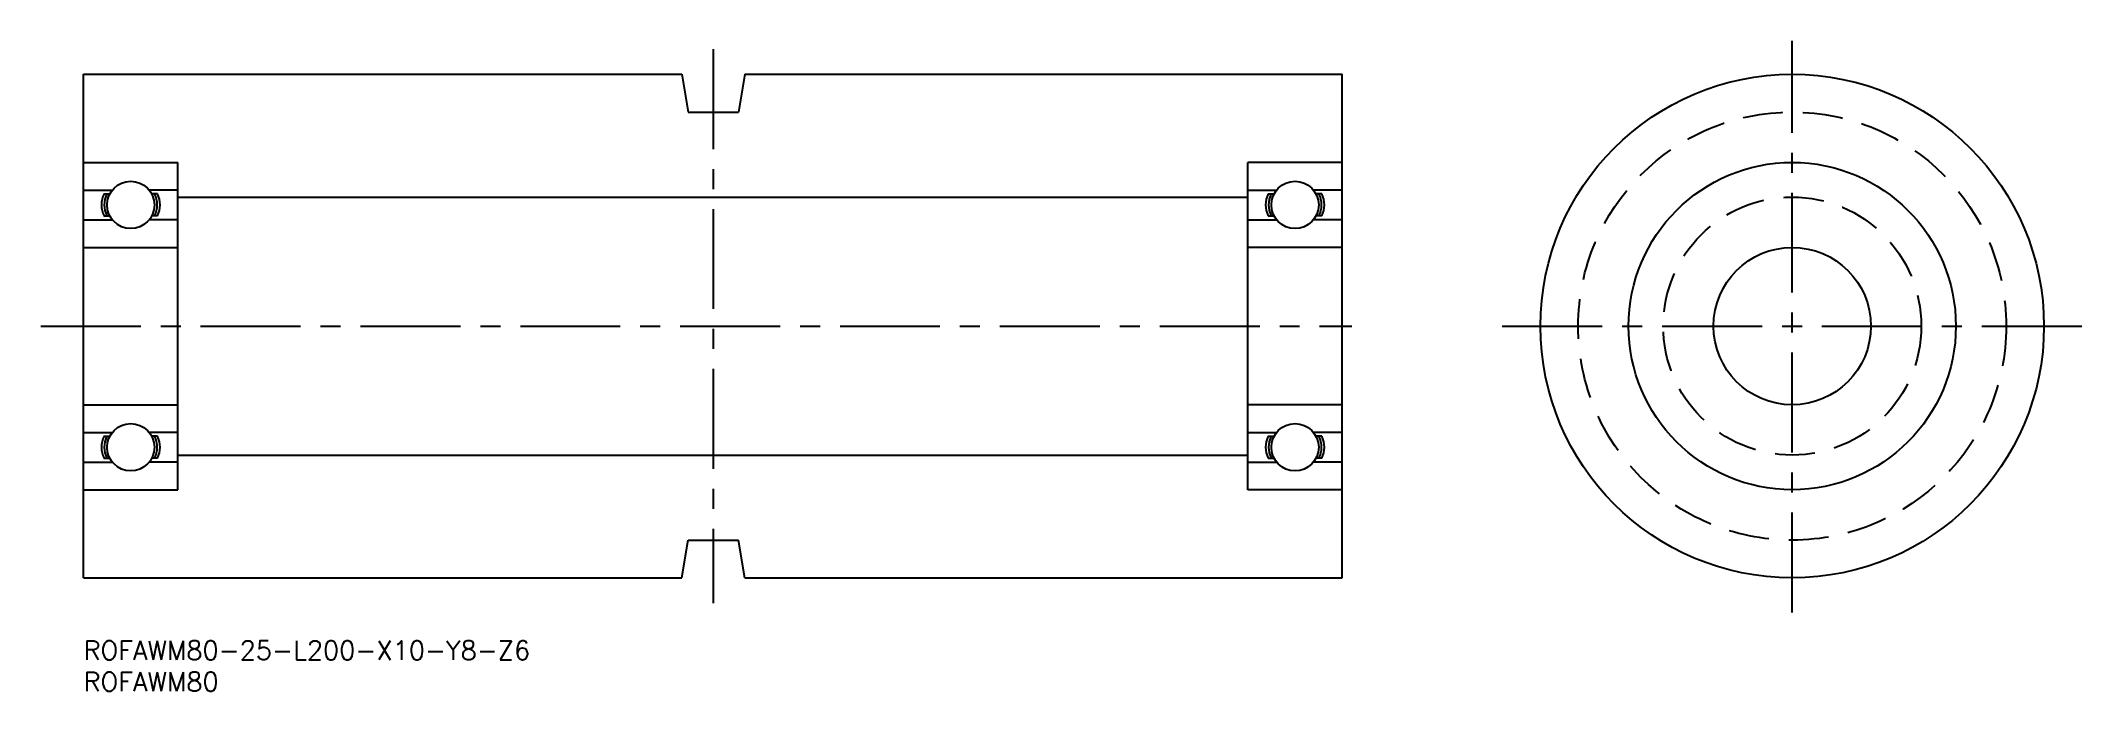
# Model space of a CAD drawing. Extents: x -7 to 318, y -8 to 95.
import ezdxf

# ---------------------------------------------------------------- set-up
doc = ezdxf.new("R2010")
doc.units = 0
doc.header["$LTSCALE"] = 0.5
doc.linetypes.add('CENTER', pattern=[50.8, 31.75, -6.35, 6.35, -6.35])
doc.linetypes.add('DASHED', pattern=[19.05, 12.7, -6.35])
for name, color, linetype in [('MSM_CENTER', 1, 'CENTER'), ('MSM_CONTINUOUS', 7, 'CONTINUOUS'), ('MSM_DASHED', 4, 'DASHED'), ('MSM_PART_NUMBER', 7, 'CONTINUOUS')]:
    doc.layers.add(name, color=color, linetype=linetype)
doc.styles.get("Standard").update_dxf_attribs({"font": 'txt.shx', "height": 3, "bigfont": 'bigfont.shx'})

# ---------------------------------------------------------------- blocks, each defined once
blk = doc.blocks.new('*U2')
at = {"layer": 'MSM_PART_NUMBER'}
blk.add_text('ROFAWM80-25-L200-X10-Y8-Z6', height=3, dxfattribs=at).set_placement((0, -3))
blk = doc.blocks.new('*U3')
at = {"layer": 'MSM_PART_NUMBER'}
blk.add_text('ROFAWM80', height=3, dxfattribs=at).set_placement((0, -8))

msp = doc.modelspace()

# ---------------------------------------------------------------- linework, layer by layer
at = {"layer": 'MSM_CENTER'}
for p, q in [((271.5, 4.52), (271.5, 95.32)), ((100.06, 94), (100.06, 6)), ((-6.79, 50), (201.5, 50)), ((225.43, 50), (317.57, 50))]:
    msp.add_line(p, q, dxfattribs=at)
at = {"layer": 'MSM_CONTINUOUS'}
for p, q in [((0, 10), (0, 90)), ((0, 90), (95.07, 90)), ((95.07, 90), (96.06, 84)), ((105.07, 90), (104.06, 84)), ((105.07, 90), (200, 90)), ((200, 10), (200, 90)), ((96.06, 84), (104.06, 84)), ((0, 76), (15, 76)), ((15, 24), (15, 76)), ((185, 24), (185, 76)), ((200, 76), (185, 76)), ((0, 71.62), (4.58, 71.62)), ((15, 71.62), (10.42, 71.62)), ((185, 71.62), (189.58, 71.62)), ((200, 71.62), (195.42, 71.62)), ((3.25, 70.99), (4.16, 70.99)), ((11.74, 70.99), (10.84, 70.99)), ((15, 70.5), (185, 70.5)), ((188.25, 70.99), (189.16, 70.99)), ((196.74, 70.99), (195.84, 70.99)), ((0, 66.88), (4.58, 66.88)), ((3.25, 67.51), (4.16, 67.51)), ((15, 66.88), (10.42, 66.88)), ((11.74, 67.51), (10.84, 67.51)), ((185, 66.88), (189.58, 66.88)), ((188.25, 67.51), (189.16, 67.51)), ((200, 66.88), (195.42, 66.88)), ((196.74, 67.51), (195.84, 67.51)), ((0, 62.5), (15, 62.5)), ((200, 62.5), (185, 62.5)), ((0, 37.5), (15, 37.5)), ((200, 37.5), (185, 37.5)), ((0, 33.12), (4.58, 33.12)), ((3.25, 32.49), (4.16, 32.49)), ((15, 33.12), (10.42, 33.12)), ((11.74, 32.49), (10.84, 32.49)), ((185, 33.12), (189.58, 33.12)), ((188.25, 32.49), (189.16, 32.49)), ((200, 33.12), (195.42, 33.12)), ((196.74, 32.49), (195.84, 32.49)), ((15, 29.5), (185, 29.5)), ((0, 28.38), (4.58, 28.38)), ((3.25, 29.01), (4.16, 29.01)), ((15, 28.38), (10.42, 28.38)), ((11.74, 29.01), (10.84, 29.01)), ((185, 28.38), (189.58, 28.38)), ((188.25, 29.01), (189.16, 29.01)), ((200, 28.38), (195.42, 28.38)), ((196.74, 29.01), (195.84, 29.01)), ((0, 24), (15, 24)), ((200, 24), (185, 24)), ((95.07, 10), (96.06, 16)), ((96.06, 16), (104.06, 16)), ((105.07, 10), (104.06, 16)), ((0, 10), (95.07, 10)), ((105.07, 10), (200, 10))]:
    msp.add_line(p, q, dxfattribs=at)
for centre, radius in [((271.5, 50), 40), ((271.5, 50), 26), ((7.5, 69.25), 3.76), ((192.5, 69.25), 3.76), ((271.5, 50), 12.5), ((7.5, 30.75), 3.76), ((192.5, 30.75), 3.76)]:
    msp.add_circle(centre, radius, dxfattribs=at)
for centre, start, end in [((6.59, 69.25), 152.4689, 207.5307), ((7.05, 69.25), 152.469, 207.5305), ((7.95, 69.25), 332.4695, 27.531), ((8.41, 69.25), 332.4693, 27.5311), ((191.59, 69.25), 152.4689, 207.5307), ((192.05, 69.25), 152.469, 207.5305), ((192.95, 69.25), 332.4695, 27.531), ((193.41, 69.25), 332.4693, 27.5311), ((6.59, 30.75), 152.4693, 207.5311), ((7.05, 30.75), 152.4695, 207.531), ((7.95, 30.75), 332.469, 27.5305), ((8.41, 30.75), 332.4689, 27.5307), ((191.59, 30.75), 152.4693, 207.5311), ((192.05, 30.75), 152.4695, 207.531), ((192.95, 30.75), 332.469, 27.5305), ((193.41, 30.75), 332.4689, 27.5307)]:
    msp.add_arc(centre, 3.76, start, end, dxfattribs=at)
at = {"layer": 'MSM_DASHED'}
for radius in [34, 20.5]:
    msp.add_circle((271.5, 50), radius, dxfattribs=at)

# ---------------------------------------------------------------- block references
at = {"layer": 'MSM_CONTINUOUS'}
for name in ['*U2', '*U3']:
    msp.add_blockref(name, (0, 0), dxfattribs=at)

doc.saveas('drawing.dxf')
